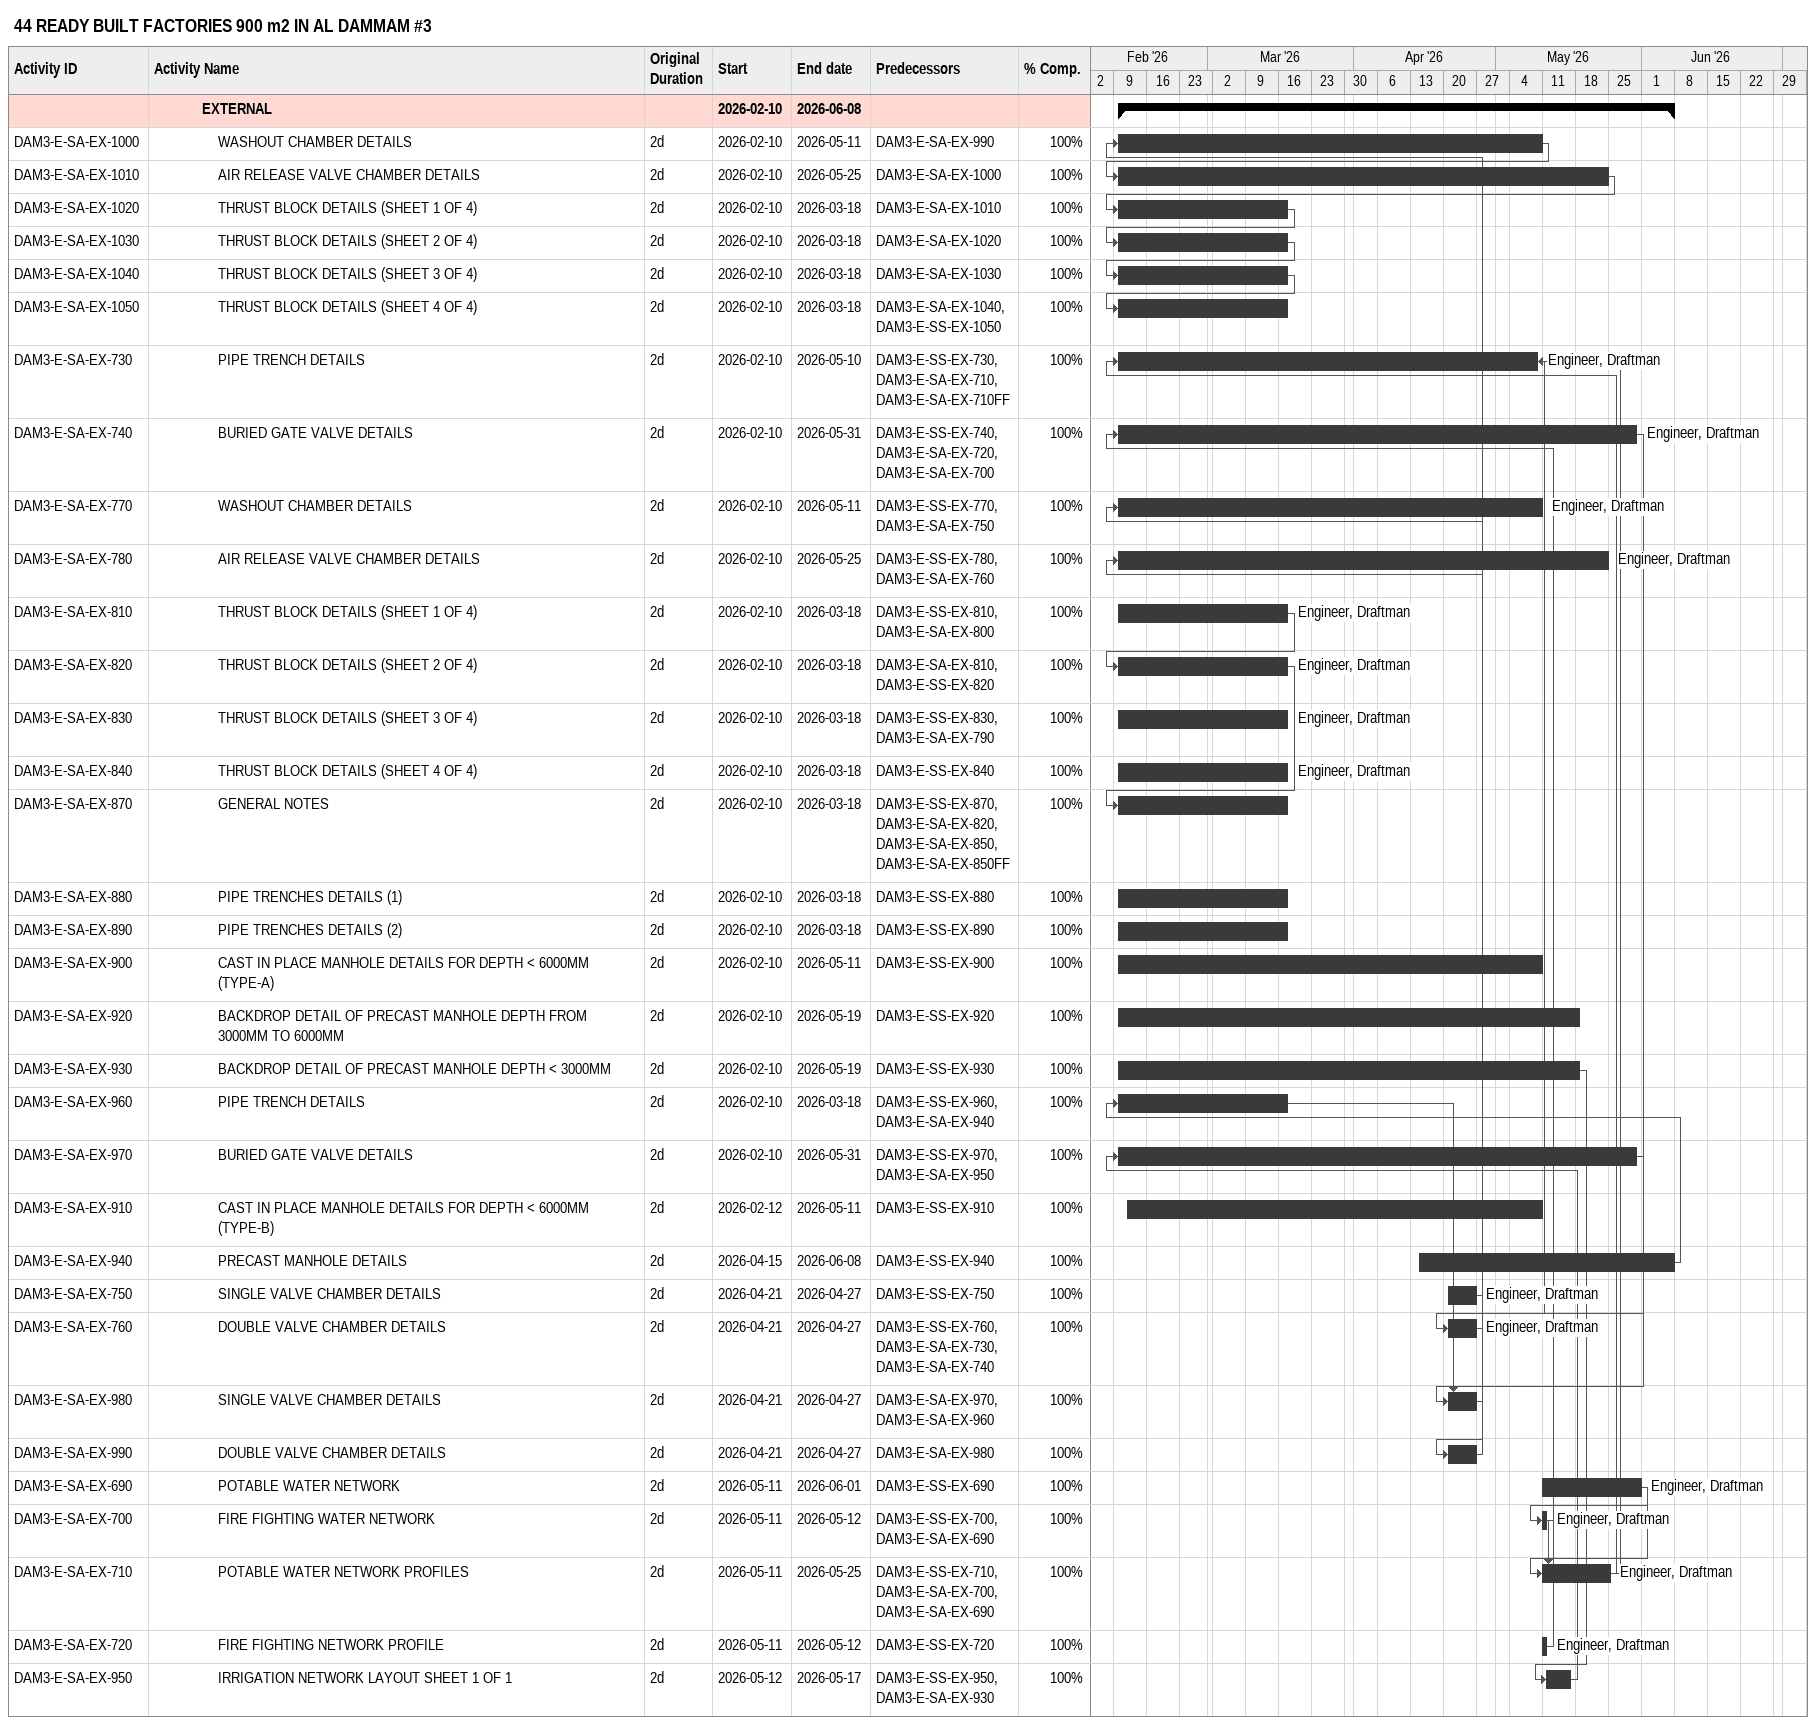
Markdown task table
44 READY BUILT FACTORIES 900 m2 IN AL DAMMAM #3

| ID | Level | Task | Original duration | Start | Finish | Predecessors | Resources | % complete |
|---|---|---|---|---|---|---|---|---|
|  | 4 | **EXTERNAL** |  | 2026-02-10 | 2026-06-08 |  |  |  |
| DAM3-E-SA-EX-1000 | 5 | WASHOUT CHAMBER DETAILS | 2d | 2026-02-10 | 2026-05-11 | DAM3-E-SA-EX-990 |  | 100 |
| DAM3-E-SA-EX-1010 | 5 | AIR RELEASE VALVE CHAMBER DETAILS | 2d | 2026-02-10 | 2026-05-25 | DAM3-E-SA-EX-1000 |  | 100 |
| DAM3-E-SA-EX-1020 | 5 | THRUST BLOCK DETAILS (SHEET 1 OF 4) | 2d | 2026-02-10 | 2026-03-18 | DAM3-E-SA-EX-1010 |  | 100 |
| DAM3-E-SA-EX-1030 | 5 | THRUST BLOCK DETAILS (SHEET 2 OF 4) | 2d | 2026-02-10 | 2026-03-18 | DAM3-E-SA-EX-1020 |  | 100 |
| DAM3-E-SA-EX-1040 | 5 | THRUST BLOCK DETAILS (SHEET 3 OF 4) | 2d | 2026-02-10 | 2026-03-18 | DAM3-E-SA-EX-1030 |  | 100 |
| DAM3-E-SA-EX-1050 | 5 | THRUST BLOCK DETAILS (SHEET 4 OF 4) | 2d | 2026-02-10 | 2026-03-18 | DAM3-E-SA-EX-1040, DAM3-E-SS-EX-1050 |  | 100 |
| DAM3-E-SA-EX-730 | 5 | PIPE TRENCH DETAILS | 2d | 2026-02-10 | 2026-05-10 | DAM3-E-SS-EX-730, DAM3-E-SA-EX-710, DAM3-E-SA-EX-710FF | Engineer, Draftman | 100 |
| DAM3-E-SA-EX-740 | 5 | BURIED GATE VALVE DETAILS | 2d | 2026-02-10 | 2026-05-31 | DAM3-E-SS-EX-740, DAM3-E-SA-EX-720, DAM3-E-SA-EX-700 | Engineer, Draftman | 100 |
| DAM3-E-SA-EX-770 | 5 | WASHOUT CHAMBER DETAILS | 2d | 2026-02-10 | 2026-05-11 | DAM3-E-SS-EX-770, DAM3-E-SA-EX-750 | Engineer, Draftman | 100 |
| DAM3-E-SA-EX-780 | 5 | AIR RELEASE VALVE CHAMBER DETAILS | 2d | 2026-02-10 | 2026-05-25 | DAM3-E-SS-EX-780, DAM3-E-SA-EX-760 | Engineer, Draftman | 100 |
| DAM3-E-SA-EX-810 | 5 | THRUST BLOCK DETAILS (SHEET 1 OF 4) | 2d | 2026-02-10 | 2026-03-18 | DAM3-E-SS-EX-810, DAM3-E-SA-EX-800 | Engineer, Draftman | 100 |
| DAM3-E-SA-EX-820 | 5 | THRUST BLOCK DETAILS (SHEET 2 OF 4) | 2d | 2026-02-10 | 2026-03-18 | DAM3-E-SA-EX-810, DAM3-E-SS-EX-820 | Engineer, Draftman | 100 |
| DAM3-E-SA-EX-830 | 5 | THRUST BLOCK DETAILS (SHEET 3 OF 4) | 2d | 2026-02-10 | 2026-03-18 | DAM3-E-SS-EX-830, DAM3-E-SA-EX-790 | Engineer, Draftman | 100 |
| DAM3-E-SA-EX-840 | 5 | THRUST BLOCK DETAILS (SHEET 4 OF 4) | 2d | 2026-02-10 | 2026-03-18 | DAM3-E-SS-EX-840 | Engineer, Draftman | 100 |
| DAM3-E-SA-EX-870 | 5 | GENERAL NOTES | 2d | 2026-02-10 | 2026-03-18 | DAM3-E-SS-EX-870, DAM3-E-SA-EX-820, DAM3-E-SA-EX-850, DAM3-E-SA-EX-850FF |  | 100 |
| DAM3-E-SA-EX-880 | 5 | PIPE TRENCHES DETAILS (1) | 2d | 2026-02-10 | 2026-03-18 | DAM3-E-SS-EX-880 |  | 100 |
| DAM3-E-SA-EX-890 | 5 | PIPE TRENCHES DETAILS (2) | 2d | 2026-02-10 | 2026-03-18 | DAM3-E-SS-EX-890 |  | 100 |
| DAM3-E-SA-EX-900 | 5 | CAST IN PLACE MANHOLE DETAILS FOR DEPTH < 6000MM (TYPE-A) | 2d | 2026-02-10 | 2026-05-11 | DAM3-E-SS-EX-900 |  | 100 |
| DAM3-E-SA-EX-920 | 5 | BACKDROP DETAIL OF PRECAST MANHOLE DEPTH FROM 3000MM TO 6000MM | 2d | 2026-02-10 | 2026-05-19 | DAM3-E-SS-EX-920 |  | 100 |
| DAM3-E-SA-EX-930 | 5 | BACKDROP DETAIL OF PRECAST MANHOLE DEPTH < 3000MM | 2d | 2026-02-10 | 2026-05-19 | DAM3-E-SS-EX-930 |  | 100 |
| DAM3-E-SA-EX-960 | 5 | PIPE TRENCH DETAILS | 2d | 2026-02-10 | 2026-03-18 | DAM3-E-SS-EX-960, DAM3-E-SA-EX-940 |  | 100 |
| DAM3-E-SA-EX-970 | 5 | BURIED GATE VALVE DETAILS | 2d | 2026-02-10 | 2026-05-31 | DAM3-E-SS-EX-970, DAM3-E-SA-EX-950 |  | 100 |
| DAM3-E-SA-EX-910 | 5 | CAST IN PLACE MANHOLE DETAILS FOR DEPTH < 6000MM (TYPE-B) | 2d | 2026-02-12 | 2026-05-11 | DAM3-E-SS-EX-910 |  | 100 |
| DAM3-E-SA-EX-940 | 5 | PRECAST MANHOLE DETAILS | 2d | 2026-04-15 | 2026-06-08 | DAM3-E-SS-EX-940 |  | 100 |
| DAM3-E-SA-EX-750 | 5 | SINGLE VALVE CHAMBER DETAILS | 2d | 2026-04-21 | 2026-04-27 | DAM3-E-SS-EX-750 | Engineer, Draftman | 100 |
| DAM3-E-SA-EX-760 | 5 | DOUBLE VALVE CHAMBER DETAILS | 2d | 2026-04-21 | 2026-04-27 | DAM3-E-SS-EX-760, DAM3-E-SA-EX-730, DAM3-E-SA-EX-740 | Engineer, Draftman | 100 |
| DAM3-E-SA-EX-980 | 5 | SINGLE VALVE CHAMBER DETAILS | 2d | 2026-04-21 | 2026-04-27 | DAM3-E-SA-EX-970, DAM3-E-SA-EX-960 |  | 100 |
| DAM3-E-SA-EX-990 | 5 | DOUBLE VALVE CHAMBER DETAILS | 2d | 2026-04-21 | 2026-04-27 | DAM3-E-SA-EX-980 |  | 100 |
| DAM3-E-SA-EX-690 | 5 | POTABLE WATER NETWORK | 2d | 2026-05-11 | 2026-06-01 | DAM3-E-SS-EX-690 | Engineer, Draftman | 100 |
| DAM3-E-SA-EX-700 | 5 | FIRE FIGHTING WATER NETWORK | 2d | 2026-05-11 | 2026-05-12 | DAM3-E-SS-EX-700, DAM3-E-SA-EX-690 | Engineer, Draftman | 100 |
| DAM3-E-SA-EX-710 | 5 | POTABLE WATER NETWORK PROFILES | 2d | 2026-05-11 | 2026-05-25 | DAM3-E-SS-EX-710, DAM3-E-SA-EX-700, DAM3-E-SA-EX-690 | Engineer, Draftman | 100 |
| DAM3-E-SA-EX-720 | 5 | FIRE FIGHTING NETWORK PROFILE | 2d | 2026-05-11 | 2026-05-12 | DAM3-E-SS-EX-720 | Engineer, Draftman | 100 |
| DAM3-E-SA-EX-950 | 5 | IRRIGATION NETWORK LAYOUT SHEET 1 OF 1 | 2d | 2026-05-12 | 2026-05-17 | DAM3-E-SS-EX-950, DAM3-E-SA-EX-930 |  | 100 |
